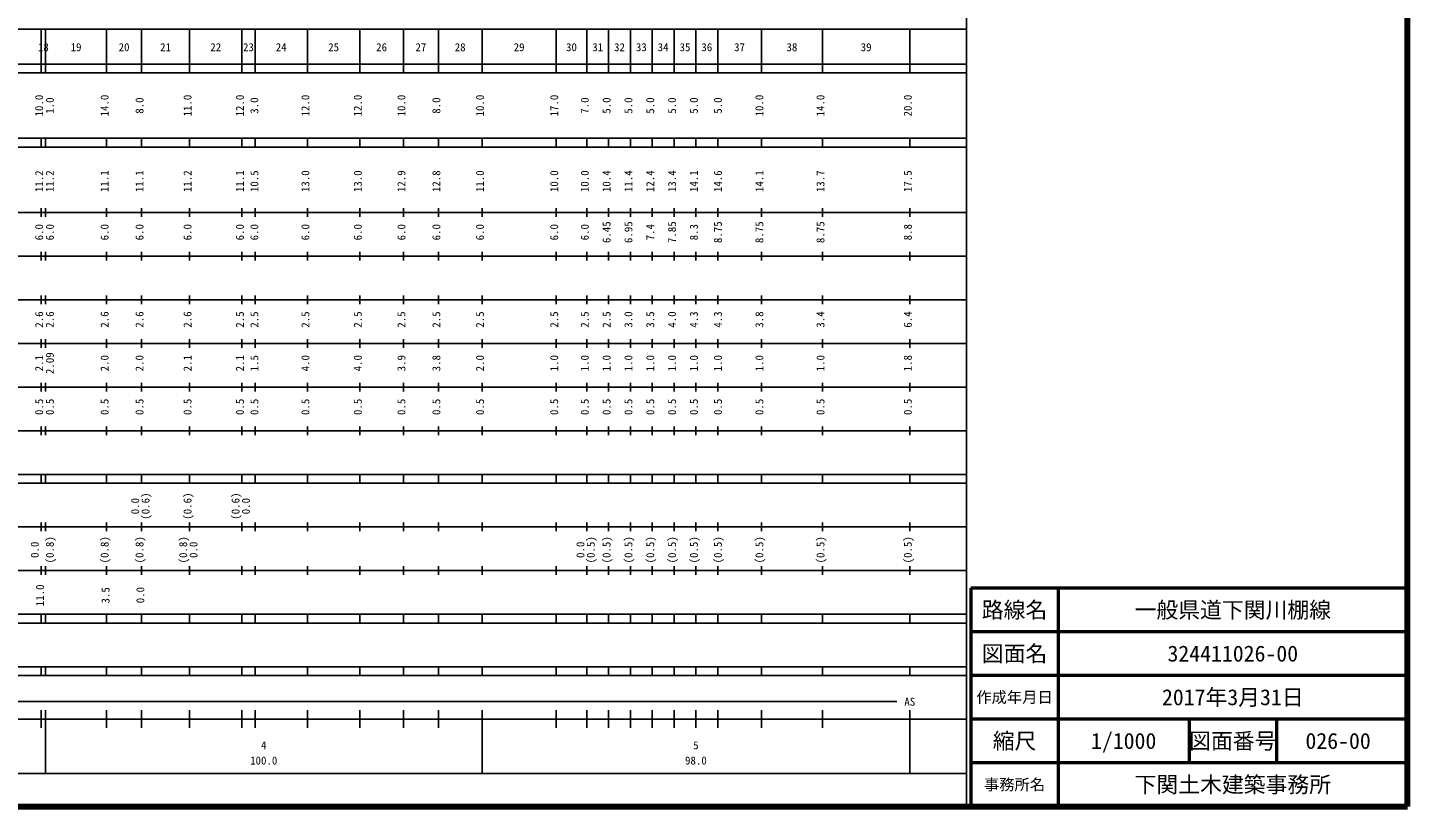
# Model space of a CAD drawing. Units: millimetres on the paper, enlarged 1000 times. Extents: x 40000 to 680000, y 20000 to 380000.
# Drawn here: x 363900 to 680000, y 20000 to 198357 of the extents above; entities that cross this region are included whole.
import ezdxf
from ezdxf.enums import TextEntityAlignment as Align

# ---------------------------------------------------------------- set-up
doc = ezdxf.new("R2010")
doc.units = ezdxf.units.MM
doc.header["$LTSCALE"] = 1000
for name, color, linetype, lineweight in [('M-TTL', 2, 'Continuous', 140), ('M-TTL-BAND', 7, 'Continuous', 25), ('M-TTL-FRAM', 2, 'Continuous', 50), ('M-TTL-LINE', 7, 'Continuous', 50)]:
    doc.layers.add(name, color=color, linetype=linetype, lineweight=lineweight)
doc.layers.add('M-TTL-TXT', color=7, linetype='Continuous')
doc.styles.add('ＭＳ ゴシック', font='')
doc.styles.get('ＭＳ ゴシック').set_extended_font_data('MS Gothic')

msp = doc.modelspace()

# ---------------------------------------------------------------- linework, layer by layer
at = {"layer": 'M-TTL'}
for p, q in [((680000, 20000), (680000, 380000)), ((40000, 20000), (680000, 20000))]:
    msp.add_line(p, q, dxfattribs=at)
at = {"layer": 'M-TTL-BAND'}
for p, q in [((579000, 20000), (579000, 370000)), ((68000, 198000), (579000, 198000)), ((367000, 188000), (367000, 198000)), ((368000, 188000), (368000, 198000)), ((382000, 188000), (382000, 198000)), ((390000, 188000), (390000, 198000)), ((401000, 188000), (401000, 198000)), ((413000, 188000), (413000, 198000)), ((416000, 188000), (416000, 198000)), ((428000, 188000), (428000, 198000)), ((440000, 188000), (440000, 198000)), ((450000, 188000), (450000, 198000)), ((458000, 188000), (458000, 198000)), ((468000, 188000), (468000, 198000)), ((485000, 188000), (485000, 198000)), ((492000, 188000), (492000, 198000)), ((497000, 188000), (497000, 198000)), ((502000, 188000), (502000, 198000)), ((507000, 188000), (507000, 198000)), ((512000, 188000), (512000, 198000)), ((517000, 188000), (517000, 198000)), ((522000, 188000), (522000, 198000)), ((532000, 188000), (532000, 198000)), ((546000, 188000), (546000, 198000)), ((566000, 188000), (566000, 198000)), ((40000, 190000), (579000, 190000)), ((40000, 188000), (579000, 188000)), ((40000, 173000), (579000, 173000)), ((40000, 171000), (579000, 171000)), ((367000, 171000), (367000, 173000)), ((368000, 171000), (368000, 173000)), ((382000, 171000), (382000, 173000)), ((390000, 171000), (390000, 173000)), ((401000, 171000), (401000, 173000)), ((413000, 171000), (413000, 173000)), ((416000, 171000), (416000, 173000)), ((428000, 171000), (428000, 173000)), ((440000, 171000), (440000, 173000)), ((450000, 171000), (450000, 173000)), ((458000, 171000), (458000, 173000)), ((468000, 171000), (468000, 173000)), ((485000, 171000), (485000, 173000)), ((492000, 171000), (492000, 173000)), ((497000, 171000), (497000, 173000)), ((502000, 171000), (502000, 173000)), ((507000, 171000), (507000, 173000)), ((512000, 171000), (512000, 173000)), ((517000, 171000), (517000, 173000)), ((522000, 171000), (522000, 173000)), ((532000, 171000), (532000, 173000)), ((546000, 171000), (546000, 173000)), ((566000, 171000), (566000, 173000)), ((40000, 156000), (579000, 156000)), ((367000, 155000), (367000, 157000)), ((368000, 155000), (368000, 157000)), ((382000, 155000), (382000, 157000)), ((390000, 155000), (390000, 157000)), ((401000, 155000), (401000, 157000)), ((413000, 155000), (413000, 157000)), ((416000, 155000), (416000, 157000)), ((428000, 155000), (428000, 157000)), ((440000, 155000), (440000, 157000)), ((450000, 155000), (450000, 157000)), ((458000, 155000), (458000, 157000)), ((468000, 155000), (468000, 157000)), ((485000, 155000), (485000, 157000)), ((492000, 155000), (492000, 157000)), ((497000, 155000), (497000, 157000)), ((502000, 155000), (502000, 157000)), ((507000, 155000), (507000, 157000)), ((512000, 155000), (512000, 157000)), ((517000, 155000), (517000, 157000)), ((522000, 155000), (522000, 157000)), ((532000, 155000), (532000, 157000)), ((546000, 155000), (546000, 157000)), ((566000, 155000), (566000, 157000)), ((46000, 146000), (579000, 146000)), ((367000, 145000), (367000, 147000)), ((368000, 145000), (368000, 147000)), ((382000, 145000), (382000, 147000)), ((390000, 145000), (390000, 147000)), ((401000, 145000), (401000, 147000)), ((413000, 145000), (413000, 147000)), ((416000, 145000), (416000, 147000)), ((428000, 145000), (428000, 147000)), ((440000, 145000), (440000, 147000)), ((450000, 145000), (450000, 147000)), ((458000, 145000), (458000, 147000)), ((468000, 145000), (468000, 147000)), ((485000, 145000), (485000, 147000)), ((492000, 145000), (492000, 147000)), ((497000, 145000), (497000, 147000)), ((502000, 145000), (502000, 147000)), ((507000, 145000), (507000, 147000)), ((512000, 145000), (512000, 147000)), ((517000, 145000), (517000, 147000)), ((522000, 145000), (522000, 147000)), ((532000, 145000), (532000, 147000)), ((546000, 145000), (546000, 147000)), ((566000, 145000), (566000, 147000)), ((52000, 136000), (579000, 136000)), ((367000, 135000), (367000, 137000)), ((368000, 135000), (368000, 137000)), ((382000, 135000), (382000, 137000)), ((390000, 135000), (390000, 137000)), ((401000, 135000), (401000, 137000)), ((413000, 135000), (413000, 137000)), ((416000, 135000), (416000, 137000)), ((428000, 135000), (428000, 137000)), ((440000, 135000), (440000, 137000)), ((450000, 135000), (450000, 137000)), ((458000, 135000), (458000, 137000)), ((468000, 135000), (468000, 137000)), ((485000, 135000), (485000, 137000)), ((492000, 135000), (492000, 137000)), ((497000, 135000), (497000, 137000)), ((502000, 135000), (502000, 137000)), ((507000, 135000), (507000, 137000)), ((512000, 135000), (512000, 137000)), ((517000, 135000), (517000, 137000)), ((522000, 135000), (522000, 137000)), ((532000, 135000), (532000, 137000)), ((546000, 135000), (546000, 137000)), ((566000, 135000), (566000, 137000)), ((367000, 125000), (367000, 127000)), ((368000, 125000), (368000, 127000)), ((382000, 125000), (382000, 127000)), ((390000, 125000), (390000, 127000)), ((401000, 125000), (401000, 127000)), ((413000, 125000), (413000, 127000)), ((416000, 125000), (416000, 127000)), ((428000, 125000), (428000, 127000)), ((440000, 125000), (440000, 127000)), ((450000, 125000), (450000, 127000)), ((458000, 125000), (458000, 127000)), ((468000, 125000), (468000, 127000)), ((485000, 125000), (485000, 127000)), ((492000, 125000), (492000, 127000)), ((497000, 125000), (497000, 127000)), ((502000, 125000), (502000, 127000)), ((507000, 125000), (507000, 127000)), ((512000, 125000), (512000, 127000)), ((517000, 125000), (517000, 127000)), ((522000, 125000), (522000, 127000)), ((532000, 125000), (532000, 127000)), ((546000, 125000), (546000, 127000)), ((566000, 125000), (566000, 127000)), ((46000, 126000), (579000, 126000)), ((367000, 115000), (367000, 117000)), ((368000, 115000), (368000, 117000)), ((382000, 115000), (382000, 117000)), ((390000, 115000), (390000, 117000)), ((401000, 115000), (401000, 117000)), ((413000, 115000), (413000, 117000)), ((416000, 115000), (416000, 117000)), ((428000, 115000), (428000, 117000)), ((440000, 115000), (440000, 117000)), ((450000, 115000), (450000, 117000)), ((458000, 115000), (458000, 117000)), ((468000, 115000), (468000, 117000)), ((485000, 115000), (485000, 117000)), ((492000, 115000), (492000, 117000)), ((497000, 115000), (497000, 117000)), ((502000, 115000), (502000, 117000)), ((507000, 115000), (507000, 117000)), ((512000, 115000), (512000, 117000)), ((517000, 115000), (517000, 117000)), ((522000, 115000), (522000, 117000)), ((532000, 115000), (532000, 117000)), ((546000, 115000), (546000, 117000)), ((566000, 115000), (566000, 117000)), ((52000, 116000), (579000, 116000)), ((46000, 106000), (579000, 106000)), ((367000, 105000), (367000, 107000)), ((368000, 105000), (368000, 107000)), ((382000, 105000), (382000, 107000)), ((390000, 105000), (390000, 107000)), ((401000, 105000), (401000, 107000)), ((413000, 105000), (413000, 107000)), ((416000, 105000), (416000, 107000)), ((428000, 105000), (428000, 107000)), ((440000, 105000), (440000, 107000)), ((450000, 105000), (450000, 107000)), ((458000, 105000), (458000, 107000)), ((468000, 105000), (468000, 107000)), ((485000, 105000), (485000, 107000)), ((492000, 105000), (492000, 107000)), ((497000, 105000), (497000, 107000)), ((502000, 105000), (502000, 107000)), ((507000, 105000), (507000, 107000)), ((512000, 105000), (512000, 107000)), ((517000, 105000), (517000, 107000)), ((522000, 105000), (522000, 107000)), ((532000, 105000), (532000, 107000)), ((546000, 105000), (546000, 107000)), ((566000, 105000), (566000, 107000)), ((40000, 96000), (579000, 96000)), ((367000, 94000), (367000, 96000)), ((368000, 94000), (368000, 96000)), ((382000, 94000), (382000, 96000)), ((390000, 94000), (390000, 96000)), ((401000, 94000), (401000, 96000)), ((413000, 94000), (413000, 96000)), ((416000, 94000), (416000, 96000)), ((428000, 94000), (428000, 96000)), ((440000, 94000), (440000, 96000)), ((450000, 94000), (450000, 96000)), ((458000, 94000), (458000, 96000)), ((468000, 94000), (468000, 96000)), ((485000, 94000), (485000, 96000)), ((492000, 94000), (492000, 96000)), ((497000, 94000), (497000, 96000)), ((502000, 94000), (502000, 96000)), ((507000, 94000), (507000, 96000)), ((512000, 94000), (512000, 96000)), ((517000, 94000), (517000, 96000)), ((522000, 94000), (522000, 96000)), ((532000, 94000), (532000, 96000)), ((546000, 94000), (546000, 96000)), ((566000, 94000), (566000, 96000)), ((40000, 94000), (579000, 94000)), ((49000, 84000), (579000, 84000)), ((367000, 83000), (367000, 85000)), ((368000, 83000), (368000, 85000)), ((382000, 83000), (382000, 85000)), ((390000, 83000), (390000, 85000)), ((401000, 83000), (401000, 85000)), ((413000, 83000), (413000, 85000)), ((416000, 83000), (416000, 85000)), ((428000, 83000), (428000, 85000)), ((440000, 83000), (440000, 85000)), ((450000, 83000), (450000, 85000)), ((458000, 83000), (458000, 85000)), ((468000, 83000), (468000, 85000)), ((485000, 83000), (485000, 85000)), ((492000, 83000), (492000, 85000)), ((497000, 83000), (497000, 85000)), ((502000, 83000), (502000, 85000)), ((507000, 83000), (507000, 85000)), ((512000, 83000), (512000, 85000)), ((517000, 83000), (517000, 85000)), ((522000, 83000), (522000, 85000)), ((532000, 83000), (532000, 85000)), ((546000, 83000), (546000, 85000)), ((566000, 83000), (566000, 85000)), ((40000, 74000), (579000, 74000)), ((367000, 73000), (367000, 75000)), ((368000, 73000), (368000, 75000)), ((382000, 73000), (382000, 75000)), ((390000, 73000), (390000, 75000)), ((401000, 73000), (401000, 75000)), ((413000, 73000), (413000, 75000)), ((416000, 73000), (416000, 75000)), ((428000, 73000), (428000, 75000)), ((440000, 73000), (440000, 75000)), ((450000, 73000), (450000, 75000)), ((458000, 73000), (458000, 75000)), ((468000, 73000), (468000, 75000)), ((485000, 73000), (485000, 75000)), ((492000, 73000), (492000, 75000)), ((497000, 73000), (497000, 75000)), ((502000, 73000), (502000, 75000)), ((507000, 73000), (507000, 75000)), ((512000, 73000), (512000, 75000)), ((517000, 73000), (517000, 75000)), ((522000, 73000), (522000, 75000)), ((532000, 73000), (532000, 75000)), ((546000, 73000), (546000, 75000)), ((566000, 73000), (566000, 75000)), ((40000, 64000), (579000, 64000)), ((367000, 62000), (367000, 64000)), ((368000, 62000), (368000, 64000)), ((382000, 62000), (382000, 64000)), ((390000, 62000), (390000, 64000)), ((401000, 62000), (401000, 64000)), ((413000, 62000), (413000, 64000)), ((416000, 62000), (416000, 64000)), ((428000, 62000), (428000, 64000)), ((440000, 62000), (440000, 64000)), ((450000, 62000), (450000, 64000)), ((458000, 62000), (458000, 64000)), ((468000, 62000), (468000, 64000)), ((485000, 62000), (485000, 64000)), ((492000, 62000), (492000, 64000)), ((497000, 62000), (497000, 64000)), ((502000, 62000), (502000, 64000)), ((507000, 62000), (507000, 64000)), ((512000, 62000), (512000, 64000)), ((517000, 62000), (517000, 64000)), ((522000, 62000), (522000, 64000)), ((532000, 62000), (532000, 64000)), ((546000, 62000), (546000, 64000)), ((566000, 62000), (566000, 64000)), ((40000, 62000), (579000, 62000)), ((40000, 52000), (579000, 52000)), ((367000, 50000), (367000, 52000)), ((368000, 50000), (368000, 52000)), ((382000, 50000), (382000, 52000)), ((390000, 50000), (390000, 52000)), ((401000, 50000), (401000, 52000)), ((413000, 50000), (413000, 52000)), ((416000, 50000), (416000, 52000)), ((428000, 50000), (428000, 52000)), ((440000, 50000), (440000, 52000)), ((450000, 50000), (450000, 52000)), ((458000, 50000), (458000, 52000)), ((468000, 50000), (468000, 52000)), ((485000, 50000), (485000, 52000)), ((492000, 50000), (492000, 52000)), ((497000, 50000), (497000, 52000)), ((502000, 50000), (502000, 52000)), ((507000, 50000), (507000, 52000)), ((512000, 50000), (512000, 52000)), ((517000, 50000), (517000, 52000)), ((522000, 50000), (522000, 52000)), ((532000, 50000), (532000, 52000)), ((546000, 50000), (546000, 52000)), ((566000, 50000), (566000, 52000)), ((40000, 50000), (579000, 50000)), ((71000, 44000), (563000, 44000)), ((367000, 38000), (367000, 42000)), ((368000, 27500), (368000, 42000)), ((382000, 38000), (382000, 42000)), ((390000, 38000), (390000, 42000)), ((401000, 38000), (401000, 42000)), ((413000, 38000), (413000, 42000)), ((416000, 38000), (416000, 42000)), ((428000, 38000), (428000, 42000)), ((440000, 38000), (440000, 42000)), ((450000, 38000), (450000, 42000)), ((458000, 38000), (458000, 42000)), ((468000, 27500), (468000, 42000)), ((485000, 38000), (485000, 42000)), ((492000, 38000), (492000, 42000)), ((497000, 38000), (497000, 42000)), ((502000, 38000), (502000, 42000)), ((507000, 38000), (507000, 42000)), ((512000, 38000), (512000, 42000)), ((517000, 38000), (517000, 42000)), ((522000, 38000), (522000, 42000)), ((532000, 38000), (532000, 42000)), ((546000, 38000), (546000, 42000)), ((566000, 27500), (566000, 42000)), ((40000, 40000), (579000, 40000)), ((68000, 27500), (579000, 27500))]:
    msp.add_line(p, q, dxfattribs=at)
at = {"layer": 'M-TTL-FRAM'}
for p, q in [((680000, 70000), (580000, 70000)), ((580000, 70000), (580000, 20000))]:
    msp.add_line(p, q, dxfattribs=at)
at = {"layer": 'M-TTL-LINE'}
for p, q in [((600000, 70000), (600000, 20000)), ((680000, 60000), (580000, 60000)), ((680000, 50000), (580000, 50000)), ((680000, 40000), (580000, 40000)), ((630000, 40000), (630000, 30000)), ((650000, 40000), (650000, 30000)), ((680000, 30000), (580000, 30000))]:
    msp.add_line(p, q, dxfattribs=at)

# ---------------------------------------------------------------- texts
at = {"layer": 'M-TTL-BAND', "style": 'ＭＳ ゴシック'}
for s, p in [('18', (367500, 192405)), ('19', (375000, 192405)), ('20', (386000, 192405)), ('21', (395500, 192405)), ('22', (407000, 192405)), ('23', (414500, 192405)), ('24', (422000, 192405)), ('25', (434000, 192405)), ('26', (445000, 192405)), ('27', (454000, 192405)), ('28', (463000, 192405)), ('29', (476500, 192405)), ('30', (488500, 192405)), ('31', (494500, 192405)), ('32', (499500, 192405)), ('33', (504500, 192405)), ('34', (509500, 192405)), ('35', (514500, 192405)), ('36', (519500, 192405)), ('37', (527000, 192405)), ('38', (539000, 192405)), ('39', (556000, 192405)), ('AS', (566000, 42500)), ('4', (418000, 32523)), ('5', (517000, 32523)), ('100.0', (418000, 29033)), ('98.0', (517000, 29033))]:
    msp.add_text(s, height=1833, dxfattribs=at).set_placement(p, align=Align.BOTTOM_CENTER)
for s, p in [('10.0', (368000, 180500)), ('1.0', (370455, 180500)), ('14.0', (383000, 180500)), ('8.0', (391000, 180500)), ('11.0', (402000, 180500)), ('12.0', (414000, 180500)), ('3.0', (417310, 180500)), ('12.0', (429000, 180500)), ('12.0', (441000, 180500)), ('10.0', (451000, 180500)), ('8.0', (459000, 180500)), ('10.0', (469000, 180500)), ('17.0', (486000, 180500)), ('7.0', (493000, 180500)), ('5.0', (498000, 180500)), ('5.0', (503000, 180500)), ('5.0', (508000, 180500)), ('5.0', (513000, 180500)), ('5.0', (518000, 180500)), ('5.0', (523503, 180500)), ('10.0', (533000, 180500)), ('14.0', (547000, 180500)), ('20.0', (567000, 180500)), ('11.2', (368000, 163174)), ('11.2', (370455, 163174)), ('11.1', (383000, 163174)), ('11.1', (391000, 163174)), ('11.2', (402000, 163174)), ('11.1', (414000, 163174)), ('10.5', (417310, 163174)), ('13.0', (429000, 163174)), ('13.0', (441000, 163174)), ('12.9', (451000, 163174)), ('12.8', (459000, 163174)), ('11.0', (469000, 163174)), ('10.0', (486000, 163174)), ('10.0', (493000, 163174)), ('10.4', (498000, 163174)), ('11.4', (503000, 163174)), ('12.4', (508000, 163174)), ('13.4', (513000, 163174)), ('14.1', (518000, 163174)), ('14.6', (523503, 163174)), ('14.1', (533000, 163174)), ('13.7', (547000, 163174)), ('17.5', (567000, 163174)), ('6.0', (368000, 151500)), ('6.0', (370455, 151500)), ('6.0', (383000, 151500)), ('6.0', (391000, 151500)), ('6.0', (402000, 151500)), ('6.0', (414000, 151500)), ('6.0', (417310, 151500)), ('6.0', (429000, 151500)), ('6.0', (441000, 151500)), ('6.0', (451000, 151500)), ('6.0', (459000, 151500)), ('6.0', (469000, 151500)), ('6.0', (486000, 151500)), ('6.0', (493000, 151500)), ('6.45', (498000, 151500)), ('6.95', (503000, 151500)), ('7.4', (508000, 151500)), ('7.85', (513000, 151500)), ('8.3', (518000, 151500)), ('8.75', (523503, 151500)), ('8.75', (533000, 151500)), ('8.75', (547000, 151500)), ('8.8', (567000, 151500)), ('2.6', (368000, 131500)), ('2.6', (370455, 131500)), ('2.6', (383000, 131500)), ('2.6', (391000, 131500)), ('2.6', (402000, 131500)), ('2.5', (414000, 131500)), ('2.5', (417310, 131500)), ('2.5', (429000, 131500)), ('2.5', (441000, 131500)), ('2.5', (451000, 131500)), ('2.5', (459000, 131500)), ('2.5', (469000, 131500)), ('2.5', (486000, 131500)), ('2.5', (493000, 131500)), ('2.5', (498000, 131500)), ('3.0', (503000, 131500)), ('3.5', (508000, 131500)), ('4.0', (513000, 131500)), ('4.3', (518000, 131500)), ('4.3', (523503, 131500)), ('3.8', (533000, 131500)), ('3.4', (547000, 131500)), ('6.4', (567000, 131500)), ('2.09', (370455, 121500)), ('2.1', (368000, 121500)), ('2.0', (383000, 121500)), ('2.0', (391000, 121500)), ('2.1', (402000, 121500)), ('2.1', (414000, 121500)), ('1.5', (417310, 121500)), ('4.0', (429000, 121500)), ('4.0', (441000, 121500)), ('3.9', (451000, 121500)), ('3.8', (459000, 121500)), ('2.0', (469000, 121500)), ('1.0', (486000, 121500)), ('1.0', (493000, 121500)), ('1.0', (498000, 121500)), ('1.0', (503000, 121500)), ('1.0', (508000, 121500)), ('1.0', (513000, 121500)), ('1.0', (518000, 121500)), ('1.0', (523503, 121500)), ('1.0', (533000, 121500)), ('1.0', (547000, 121500)), ('1.8', (567000, 121500)), ('0.5', (368000, 111500)), ('0.5', (370455, 111500)), ('0.5', (383000, 111500)), ('0.5', (391000, 111500)), ('0.5', (402000, 111500)), ('0.5', (414000, 111500)), ('0.5', (417310, 111500)), ('0.5', (429000, 111500)), ('0.5', (441000, 111500)), ('0.5', (451000, 111500)), ('0.5', (459000, 111500)), ('0.5', (469000, 111500)), ('0.5', (486000, 111500)), ('0.5', (493000, 111500)), ('0.5', (498000, 111500)), ('0.5', (503000, 111500)), ('0.5', (508000, 111500)), ('0.5', (513000, 111500)), ('0.5', (518000, 111500)), ('0.5', (523503, 111500)), ('0.5', (533000, 111500)), ('0.5', (547000, 111500)), ('0.5', (567000, 111500)), ('0.0', (390000, 88764)), ('(0.6)', (392370, 88764)), ('(0.6)', (402000, 88764)), ('(0.6)', (413000, 88764)), ('0.0', (415370, 88764)), ('0.0', (367000, 78764)), ('(0.8)', (370455, 78764)), ('(0.8)', (383000, 78764)), ('(0.8)', (391000, 78764)), ('(0.8)', (401000, 78764)), ('0.0', (403370, 78764)), ('0.0', (492000, 78764)), ('(0.5)', (494370, 78764)), ('(0.5)', (498000, 78764)), ('(0.5)', (503000, 78764)), ('(0.5)', (508000, 78764)), ('(0.5)', (513000, 78764)), ('(0.5)', (518000, 78764)), ('(0.5)', (523503, 78764)), ('(0.5)', (533000, 78764)), ('(0.5)', (547000, 78764)), ('(0.5)', (567000, 78764)), ('11.0', (368202, 68334)), ('3.5', (383221, 68334)), ('0.0', (391178, 68384))]:
    msp.add_text(s, height=1833, rotation=90, dxfattribs=at).set_placement(p, align=Align.BOTTOM_CENTER)
at = {"layer": 'M-TTL-TXT', "style": 'ＭＳ ゴシック'}
for s, height, p in [('路線名', 3666, (590000, 65000)), ('路線名', 3666, (590000, 65000)), ('一般県道下関川棚線', 3666, (640000, 65000)), ('図面名', 3666, (590000, 55000)), ('図面名', 3666, (590000, 55000)), ('324411026-00', 3666, (640000, 55000)), ('作成年月日', 2566, (590000, 45000)), ('作成年月日', 2566, (590000, 45000)), ('2017年3月31日', 3666, (640000, 45000)), ('縮尺', 3666, (590000, 35000)), ('縮尺', 3666, (590000, 35000)), ('1/1000', 3666, (615000, 35000)), ('図面番号', 3666, (640000, 35000)), ('図面番号', 3666, (640000, 35000)), ('026-00', 3666, (664125, 35000)), ('事務所名', 2566, (590000, 25000)), ('事務所名', 2566, (590000, 25000)), ('下関土木建築事務所', 3666, (640000, 25000))]:
    msp.add_text(s, height=height, dxfattribs=at).set_placement(p, align=Align.MIDDLE_CENTER)

doc.saveas('drawing.dxf')
